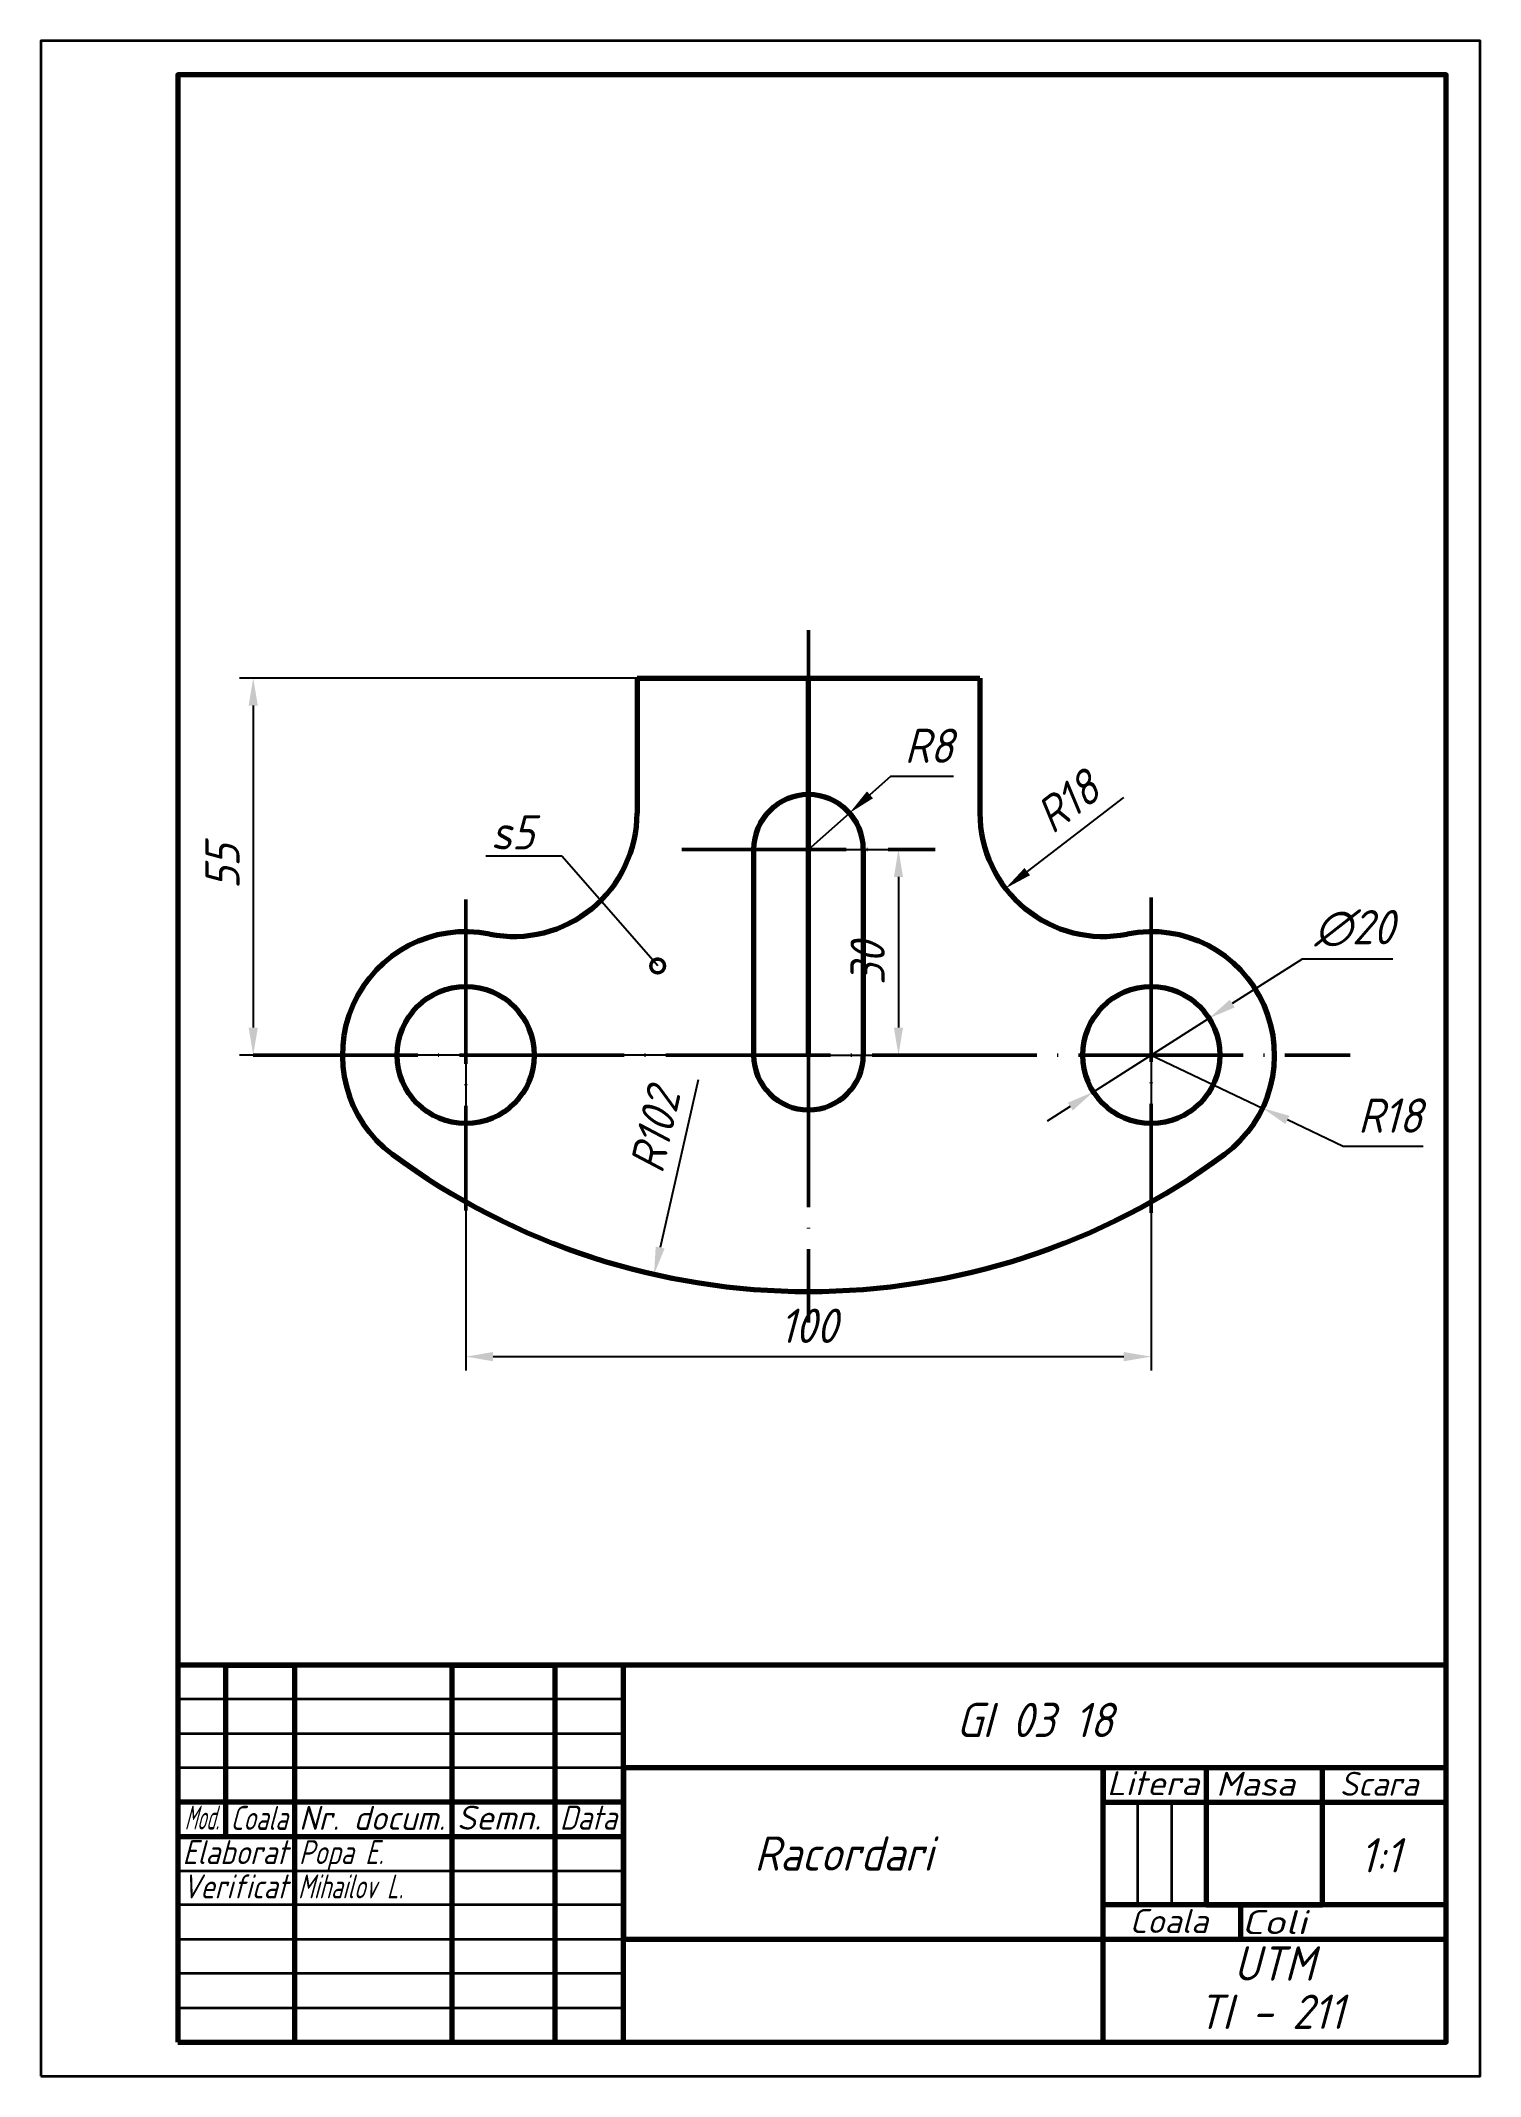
# Model space of a CAD drawing. Header units: millimetres. Extents: x 0 to 210, y 0 to 297.
import ezdxf
from ezdxf import colors
from ezdxf.entities.mleader import LeaderData, LeaderLine
from ezdxf.enums import TextEntityAlignment as Align
from ezdxf.math import Vec2, Vec3

# ---------------------------------------------------------------- set-up
doc = ezdxf.new("R2010")
doc.units = ezdxf.units.MM
doc.linetypes.add('ACAD_ISO04W100', pattern=[30, 24, -3, 0, -3])
doc.layers.get('0').update_dxf_attribs({"color": 211})
for name, color, linetype, lineweight in [('Axe', 10, 'ACAD_ISO04W100', 50), ('Contur', 214, 'Continuous', 70), ('Cote', 190, 'Continuous', 50), ('Subtire', 211, 'Continuous', 35), ('Text3.5', 241, 'Continuous', 35), ('Text5', 241, 'Continuous', 50), ('Text7', 241, 'Continuous', 70)]:
    doc.layers.add(name, color=color, linetype=linetype, lineweight=lineweight)
doc.styles.get("Standard").update_dxf_attribs({"font": 'isocp.shx', "oblique": 15})
doc.dimstyles.new('ISO-25', dxfattribs={"dimtxt": 5, "dimasz": 4, "dimexe": 2, "dimexo": 0, "dimgap": 2, "dimtad": 1, "dimtoh": 1, "dimdec": 0, "dimrnd": 0.0005, "dimtxsty": 'Standard', "dimcen": 2.5, "dimadec": 0, "dimazin": 0, "dimtfac": 1, "dimtdec": 0, "dimtmove": 0, "dimatfit": 3, "dimldrblk": 'DOTSMALL', "dimfxl": 1, "dimlwd": 25, "dimlwe": 25, "dimarcsym": 0})

# ---------------------------------------------------------------- blocks, each defined once
blk = doc.blocks.new('*D2')
at = {"layer": 'Cote', "color": 0, "lineweight": 25, "transparency": 16777216}
for p, q in [((112, 179), (127.13, 179)), ((125.13, 175), (125.13, 153)), ((112, 149), (127.13, 149))]:
    blk.add_line(p, q, dxfattribs=at)
at = {"layer": 'Cote', "color": 0, "transparency": 16777216}
for points in [[(124.46, 175), (125.79, 175), (125.13, 179)], [(124.46, 153), (125.79, 153), (125.13, 149)]]:
    blk.add_solid(points, dxfattribs=at)
at = {"layer": 'Defpoints', "color": 0, "transparency": 16777216}
for p in [(112, 179), (112, 149), (125.13, 149)]:
    blk.add_point(p, dxfattribs=at)
at = {"layer": 'Cote', "color": 0, "transparency": 16777216, "insert": (120.63, 162.34), "char_height": 5, "attachment_point": 5, "rotation": 90}
blk.add_mtext('30', dxfattribs=at)
blk = doc.blocks.new('_DotSmall')
at = {"color": 0, "linetype": 'ByBlock', "const_width": 0.5}
blk.add_lwpolyline([(-0.0625, 0, 1), (0.0625, 0, 1)], format="xyb", close=True, dxfattribs=at)
blk = doc.blocks.new('*D3')
at = {"layer": 'Cote', "color": 0, "lineweight": 25, "transparency": 16777216}
for p, q in [((62, 149), (62, 103)), ((162, 149), (162, 103)), ((66, 105), (158, 105))]:
    blk.add_line(p, q, dxfattribs=at)
at = {"layer": 'Cote', "color": 0, "transparency": 16777216}
for points in [[(66, 105.67), (66, 104.33), (62, 105)], [(158, 105.67), (158, 104.33), (162, 105)]]:
    blk.add_solid(points, dxfattribs=at)
at = {"layer": 'Defpoints', "color": 0, "transparency": 16777216}
for p in [(62, 149), (162, 149), (162, 105)]:
    blk.add_point(p, dxfattribs=at)
at = {"layer": 'Cote', "color": 0, "transparency": 16777216, "insert": (112, 109.5), "char_height": 5, "attachment_point": 5}
blk.add_mtext('100', dxfattribs=at)
blk = doc.blocks.new('*D6')
at = {"layer": 'Cote', "color": 0, "lineweight": 25, "transparency": 16777216}
for p, q in [((162, 149), (178.25, 141.26)), ((189.99, 135.67), (181.86, 139.54)), ((201.69, 135.67), (189.99, 135.67))]:
    blk.add_line(p, q, dxfattribs=at)
at = {"layer": 'Cote', "color": 0, "transparency": 16777216}
blk.add_solid([(182.15, 140.14), (181.58, 138.94), (178.25, 141.26)], dxfattribs=at)
at = {"layer": 'Defpoints', "color": 0, "transparency": 16777216}
for p in [(162, 149), (178.25, 141.26)]:
    blk.add_point(p, dxfattribs=at)
at = {"layer": 'Cote', "color": 0, "transparency": 16777216, "insert": (196.84, 140.17), "char_height": 5, "attachment_point": 5}
blk.add_mtext('R18', dxfattribs=at)
blk = doc.blocks.new('*D7')
at = {"layer": 'Cote', "color": 0, "lineweight": 25, "transparency": 16777216}
blk.add_line((95.9, 145.37), (90.36, 120.92), dxfattribs=at)
at = {"layer": 'Cote', "color": 0, "transparency": 16777216}
blk.add_solid([(89.71, 121.06), (91.01, 120.77), (89.48, 117.02)], dxfattribs=at)
at = {"layer": 'Defpoints', "color": 0, "transparency": 16777216}
for p in [(112, 216.5), (89.48, 117.02)]:
    blk.add_point(p, dxfattribs=at)
at = {"layer": 'Cote', "color": 0, "transparency": 16777216, "insert": (89.61, 137.99), "char_height": 5, "attachment_point": 5, "rotation": 77.2422}
blk.add_mtext('R102', dxfattribs=at)
blk = doc.blocks.new('*D9')
at = {"layer": 'Cote', "color": 0, "lineweight": 25, "transparency": 16777216}
blk.add_line((157.93, 186.58), (143.91, 175.76), dxfattribs=at)
at = {"layer": 'Cote', "color": 0, "transparency": 16777216}
blk.add_solid([(143.51, 176.29), (144.32, 175.24), (140.74, 173.32)], dxfattribs=at)
at = {"layer": 'Defpoints', "color": 0, "transparency": 16777216}
for p in [(155, 184.31), (140.74, 173.32)]:
    blk.add_point(p, dxfattribs=at)
at = {"layer": 'Cote', "color": 0, "transparency": 16777216, "insert": (149.76, 185.96), "char_height": 5, "attachment_point": 5, "rotation": 37.6309}
blk.add_mtext('R18', dxfattribs=at)
blk = doc.blocks.new('*D11')
at = {"layer": 'Cote', "color": 0, "lineweight": 25, "transparency": 16777216}
for p, q in [((112, 204), (29, 204)), ((31, 200), (31, 153)), ((112, 149), (29, 149))]:
    blk.add_line(p, q, dxfattribs=at)
at = {"layer": 'Cote', "color": 0, "transparency": 16777216}
for points in [[(30.33, 200), (31.67, 200), (31, 204)], [(30.33, 153), (31.67, 153), (31, 149)]]:
    blk.add_solid(points, dxfattribs=at)
at = {"layer": 'Defpoints', "color": 0, "transparency": 16777216}
for p in [(112, 204), (31, 149), (112, 149)]:
    blk.add_point(p, dxfattribs=at)
at = {"layer": 'Cote', "color": 0, "transparency": 16777216, "insert": (26.5, 176.5), "char_height": 5, "attachment_point": 5, "rotation": 90}
blk.add_mtext('55', dxfattribs=at)
blk = doc.blocks.new('*D12')
at = {"layer": 'Cote', "color": 0, "lineweight": 25, "transparency": 16777216}
for p, q in [((184, 163), (173.81, 156.52)), ((197.26, 163), (184, 163)), ((153.56, 143.63), (170.44, 154.37)), ((150.19, 141.48), (146.81, 139.34))]:
    blk.add_line(p, q, dxfattribs=at)
at = {"layer": 'Cote', "color": 0, "transparency": 16777216}
for points in [[(173.45, 157.08), (174.17, 155.95), (170.44, 154.37)], [(149.83, 142.05), (150.55, 140.92), (153.56, 143.63)]]:
    blk.add_solid(points, dxfattribs=at)
at = {"layer": 'Defpoints', "color": 0, "transparency": 16777216}
for p in [(170.44, 154.37), (153.56, 143.63)]:
    blk.add_point(p, dxfattribs=at)
at = {"layer": 'Cote', "color": 0, "transparency": 16777216, "insert": (191.63, 167.5), "char_height": 5, "attachment_point": 5}
blk.add_mtext('∅20', dxfattribs=at)
blk = doc.blocks.new('*D13')
at = {"layer": 'Cote', "color": 0, "lineweight": 25, "transparency": 16777216}
for p, q in [((123.96, 189.63), (120.97, 186.97)), ((133.16, 189.63), (123.96, 189.63)), ((112, 179), (117.98, 184.31))]:
    blk.add_line(p, q, dxfattribs=at)
at = {"layer": 'Cote', "color": 0, "transparency": 16777216}
blk.add_solid([(120.53, 187.47), (121.41, 186.47), (117.98, 184.31)], dxfattribs=at)
at = {"layer": 'Defpoints', "color": 0, "transparency": 16777216}
for p in [(117.98, 184.31), (112, 179)]:
    blk.add_point(p, dxfattribs=at)
at = {"layer": 'Cote', "color": 0, "transparency": 16777216, "insert": (129.56, 194.13), "char_height": 5, "attachment_point": 5}
blk.add_mtext('R8', dxfattribs=at)

msp = doc.modelspace()

# ---------------------------------------------------------------- linework, layer by layer
at = {"layer": 'Axe'}
for p, q in [((112, 211), (112, 110)), ((93.5, 179), (130.5, 179)), ((62, 171.7), (62, 126.3)), ((162, 172), (162, 126)), ((31, 149), (191, 149))]:
    msp.add_line(p, q, dxfattribs=at)
at = {"layer": 'Contur'}
for p, q in [((87, 204), (137, 204)), ((87, 204), (87, 184.31)), ((112, 149), (112, 204)), ((137, 204), (137, 184.31)), ((104, 179), (104, 149)), ((120, 179), (120, 149)), ((27, 60), (37, 60)), ((27, 35), (27, 60)), ((27, 60), (37, 60)), ((37, 60), (37, 5)), ((60, 5), (60, 60)), ((60, 60), (75, 60)), ((75, 60), (75, 5)), ((85, 5), (85, 60)), ((205, 45), (85, 45)), ((85, 45), (85, 20)), ((155, 5), (155, 45)), ((155, 45), (155, 40)), ((170, 45), (170, 25)), ((187, 25), (187, 45)), ((85, 40), (20, 40)), ((85, 35), (85, 40)), ((155, 40), (205, 40)), ((20, 35), (85, 35)), ((205, 25), (155, 25)), ((170, 25), (187, 25)), ((175, 25), (175, 20)), ((205, 20), (205, 25)), ((85, 20), (205, 20)), ((37, 5), (60, 5)), ((37, 5), (60, 5)), ((75, 5), (85, 5))]:
    msp.add_line(p, q, dxfattribs=at)
for points in [[(20, 5), (205, 5), (205, 292), (20, 292)], [(20, 5), (205, 5), (205, 60), (20, 60)]]:
    msp.add_lwpolyline(points, close=True, dxfattribs=at)
for centre in [(62, 149), (162, 149)]:
    msp.add_circle(centre, 10, dxfattribs=at)
for centre, radius, start, end in [((69, 184.31), 18, 258.7877, 0), ((112, 179), 8, 0, 180), ((155, 184.31), 18, 180, 281.2123), ((62, 149), 18, 78.7877, 233.4704), ((162, 149), 18, 306.5296, 101.2123), ((112, 149), 8, 180, 0), ((112, 216.5), 102, 233.4704, 306.5296)]:
    msp.add_arc(centre, radius, start, end, dxfattribs=at)
at = {"layer": 'Subtire'}
for p, q in [((85, 55), (20, 55)), ((85, 50), (85, 55)), ((20, 45), (20, 50)), ((20, 50), (85, 50)), ((85, 45), (20, 45)), ((160, 40), (160, 25)), ((165, 25), (165, 40)), ((20, 25), (20, 30)), ((20, 30), (85, 30)), ((85, 25), (20, 25)), ((85, 20), (85, 25)), ((160, 25), (165, 25)), ((205, 20), (205, 25)), ((20, 15), (20, 20)), ((20, 20), (85, 20)), ((85, 15), (20, 15)), ((85, 10), (85, 15)), ((20, 10), (85, 10)), ((37, 5), (60, 5)), ((75, 5), (85, 5))]:
    msp.add_line(p, q, dxfattribs=at)
msp.add_lwpolyline([(0, 0), (210, 0), (210, 297), (0, 297)], close=True, dxfattribs=at)

# ---------------------------------------------------------------- texts
at = {"layer": 'Text3.5', "oblique": 15}
for s, width, p, p2 in [('Litera', 1.102948, (155.54, 41.02), (169, 41.02)), ('Masa', 1.133267, (171.49, 40.93), (182.95, 40.93)), ('Scara', 0.996188, (189.49, 40.93), (200.95, 40.93)), ('Mod.', 0.58309, (21, 36), (26, 36)), ('Coala', 0.770148, (27.68, 35.95), (36, 35.95)), ('Nr. docum.', 1.041222, (37.68, 35.95), (59, 35.95)), ('Semn.', 1.079728, (60.72, 35.99), (73, 35.99)), ('Data', 0.884828, (75.72, 35.99), (84.04, 35.99)), ('Elaborat', 0.884215, (20.68, 30.95), (36, 30.95)), ('Popa E.', 0.848126, (37.68, 30.95), (50, 30.95)), ('Verificat', 0.849876, (20.68, 25.95), (36, 25.95)), ('Mihailov L.', 0.735607, (37.54, 25.95), (52.86, 25.95)), ('Coala', 1.060745, (158.83, 20.91), (170.28, 20.91)), ('Coli', 1.393517, (175.2, 20.74), (184.71, 20.74))]:
    msp.add_text(s, height=3.5, dxfattribs=dict(at, width=width)).set_placement(p, p2, align=Align.FIT)
at = {"layer": 'Text5', "oblique": 15}
for s, p in [('1:1', (195.43, 32.25)), ('UTM', (179.92, 16.47)), ('TI - 211', (179.45, 9.42))]:
    msp.add_text(s, height=5, dxfattribs=at).set_placement(p, align=Align.MIDDLE)
at = {"layer": 'Text7', "oblique": 15}
for s, p in [('GI 03 18', (145, 52)), ('Racordari', (117.13, 32.51))]:
    msp.add_text(s, height=5, dxfattribs=at).set_placement(p, align=Align.MIDDLE)

# ---------------------------------------------------------------- dimensions: what is measured, and where the dimension line sits
at = {"layer": 'Cote'}
for center, mpoint, picture, middle in [((112, 216.5), (89.48, 117.02), '*D7', (94, 137)), ((155, 184.31), (140.74, 173.32), '*D9', (152.51, 182.39))]:
    dim = msp.add_radius_dim(center=center, mpoint=mpoint, dimstyle='ISO-25', dxfattribs=at)
    dim.commit()
    dim.dimension.update_dxf_attribs({"geometry": picture, "text_midpoint": middle, "dimtype": 164})
dim = msp.add_linear_dim(base=(31, 149), p1=(112, 204), p2=(112, 149), angle=90, dimstyle='ISO-25', dxfattribs=at)
dim.commit()
dim.dimension.update_dxf_attribs({"geometry": '*D11', "text_midpoint": (26.5, 176.5)})
for center, mpoint, picture, middle in [((112, 179), (117.98, 184.31), '*D13', (129.56, 194.13)), ((162, 149), (178.25, 141.26), '*D6', (196.84, 140.17))]:
    dim = msp.add_radius_dim(center=center, mpoint=mpoint, dimstyle='ISO-25', dxfattribs=at)
    dim.commit()
    dim.dimension.update_dxf_attribs({"geometry": picture, "text_midpoint": middle})
dim = msp.add_linear_dim(base=(125.13, 149), p1=(112, 179), p2=(112, 149), angle=90, dimstyle='ISO-25', dxfattribs=at)
dim.commit()
dim.dimension.update_dxf_attribs({"geometry": '*D2', "text_midpoint": (125.13, 162.34), "dimtype": 160})
dim = msp.add_diameter_dim_2p(p1=(153.56, 143.63), p2=(170.44, 154.37), dimstyle='ISO-25', dxfattribs=at)
dim.commit()
dim.dimension.update_dxf_attribs({"geometry": '*D12', "text_midpoint": (191.63, 163), "dimtype": 163})
dim = msp.add_linear_dim(base=(162, 105), p1=(62, 149), p2=(162, 149), dimstyle='ISO-25', dxfattribs=at)
dim.commit()
dim.dimension.update_dxf_attribs({"geometry": '*D3', "text_midpoint": (112, 105), "dimtype": 160})

# ---------------------------------------------------------------- leaders
ml = msp.add_multileader_mtext('Standard', dxfattribs=at)
ml.set_content('s5', color=256)
ml.set_leader_properties()
ml.set_arrow_properties(name='DOTSMALL')
ml.build(insert=Vec2(0, 0))
ml.multileader.update_dxf_attribs({"text_left_attachment_type": 5, "text_right_attachment_type": 5, "dogleg_length": 2})
ctx = ml.context
ctx.base_point, ctx.char_height, ctx.plane_origin = Vec3(63.57, 178), 5, Vec3(90, 162)
ctx.left_attachment, ctx.right_attachment, ctx.text_align_type = 5, 5, 2
notes = []
notes.append((ctx, [(0, (1, 1, 0), (76, 178), (-1, 0), 2, [(0, [(90, 162)], 0, [])])]))
ctx.mtext.insert, ctx.mtext.alignment, ctx.mtext.flow_direction = Vec3(72, 184), 3, 5
for ctx, leaders in notes:
    for number, flags, end, landing, length, lines in leaders:
        leader = LeaderData()
        leader.index, (leader.has_last_leader_line, leader.has_dogleg_vector, leader.attachment_direction) = number, flags
        leader.last_leader_point, leader.dogleg_vector, leader.dogleg_length = Vec3(end), Vec3(landing), length
        for number, points, colour, breaks in lines:
            line = LeaderLine()
            line.index, line.vertices, line.color, line.breaks = number, Vec3.list(points), colors.encode_raw_color(colour), breaks
            leader.lines.append(line)
        ctx.leaders.append(leader)

doc.saveas('drawing.dxf')
